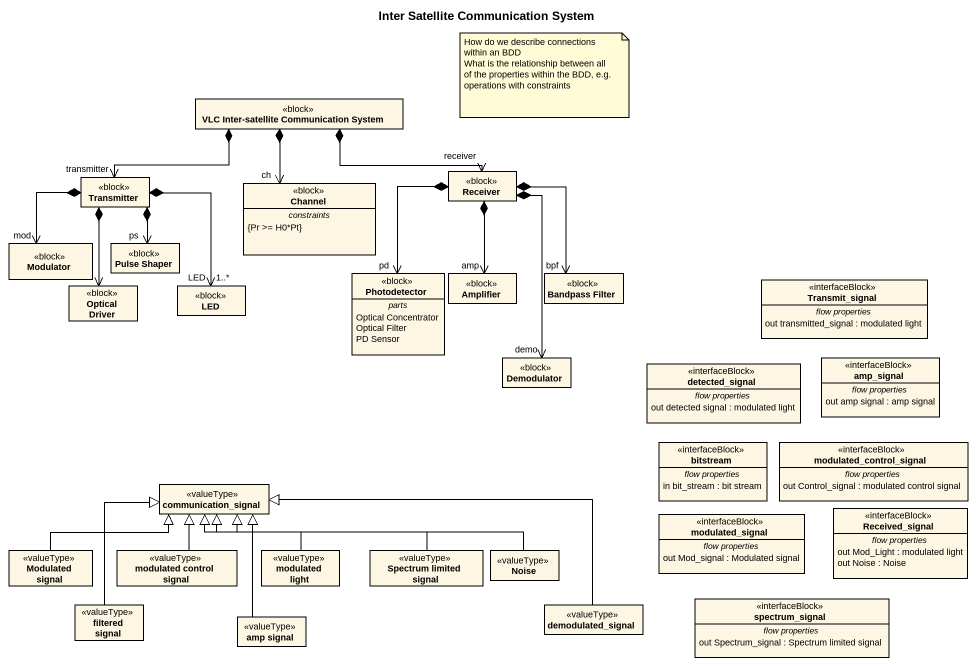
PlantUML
@startuml
title Inter Satellite Communication System
hide circle
hide empty members
class "VLC Inter-satellite Communication System" as VLC_Inter_satellite <<block>>
class Transmitter <<block>>
class Channel <<block>> {
  -- constraints --
  {Pr >= H0*Pt}
}
class Receiver <<block>>
class Modulator <<block>>
class "Pulse Shaper" as Pulse_Shaper <<block>>
class "Optical Driver" as Optical_Driver <<block>>
class LED <<block>>
class Photodetector <<block>> {
  -- parts --
  Optical Concentrator
  Optical Filter
  PD Sensor
}
class Amplifier <<block>>
class "Bandpass Filter" as Bandpass_Filter <<block>>
class Transmit_signal <<interfaceBlock>> {
  -- flow properties --
  out transmitted_signal : modulated light
}
class Demodulator <<block>>
class detected_signal <<interfaceBlock>> {
  -- flow properties --
  out detected signal : modulated light
}
class amp_signal <<interfaceBlock>> {
  -- flow properties --
  out amp signal : amp signal
}
class bitstream <<interfaceBlock>> {
  -- flow properties --
  in bit_stream : bit stream
}
class modulated_control_signal <<interfaceBlock>> {
  -- flow properties --
  out Control_signal : modulated control signal
}
class communication_signal <<valueType>>
class modulated_signal <<interfaceBlock>> {
  -- flow properties --
  out Mod_signal : Modulated signal
}
class Received_signal <<interfaceBlock>> {
  -- flow properties --
  out Mod_Light : modulated light
  out Noise : Noise
}
class "Modulated signal" as Modulated_signal <<valueType>>
class "modulated control signal" as modulated_control_signal_2 <<valueType>>
class "modulated light" as modulated_light <<valueType>>
class "Spectrum limited signal" as Spectrum_limited_signal <<valueType>>
class Noise <<valueType>>
class "filtered signal" as filtered_signal <<valueType>>
class demodulated_signal <<valueType>>
class spectrum_signal <<interfaceBlock>> {
  -- flow properties --
  out Spectrum_signal : Spectrum limited signal
}
class "amp signal" as amp_signal_2 <<valueType>>
VLC_Inter_satellite *-left-> "transmitter" Transmitter
VLC_Inter_satellite *--> "ch" Channel
VLC_Inter_satellite *-right-> "receiver" Receiver
Transmitter *--> "mod" Modulator
Transmitter *--> "ps" Pulse_Shaper
Transmitter *--> Optical_Driver
Transmitter *--> "LED\n1..*" LED
Receiver *--> "pd" Photodetector
Receiver *--> "amp" Amplifier
Receiver *--> "bpf" Bandpass_Filter
Receiver *--> "demo" Demodulator
Modulated_signal -right-|> communication_signal
modulated_control_signal_2 -up-|> communication_signal
modulated_light -up-|> communication_signal
Spectrum_limited_signal -left-|> communication_signal
Noise -left-|> communication_signal
filtered_signal -up-|> communication_signal
demodulated_signal -left-|> communication_signal
amp_signal_2 -up-|> communication_signal
note as N1
  How do we describe connections within an BDD
  What is the relationship between all of the properties within the BDD, e.g. operations with constraints
end note
@enduml
